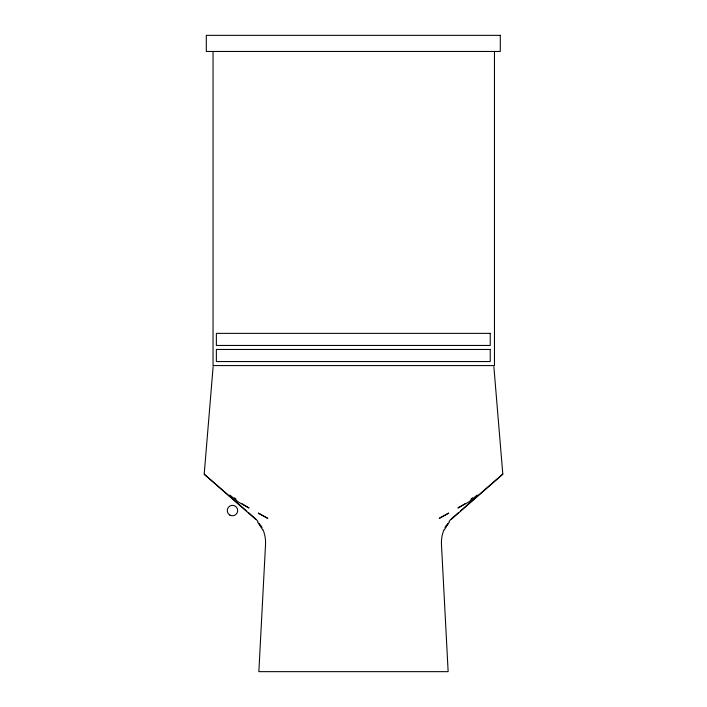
<?xml version="1.0" encoding="UTF-8"?>
<svg xmlns="http://www.w3.org/2000/svg" width="707" height="707" viewBox="0 0 707 707"><rect width="100%" height="100%" fill="white"/><g stroke="black" fill="none" stroke-linecap="round" stroke-linejoin="round"><path stroke-width="1.06" d="M213.125 366.677L204.208 474.035M444.438 529.79L448.008 523.277L446.011 526.848L449.378 522.111M451.137 519.477L502.81 474.211L493.875 366.677M458.631 512.54L452.798 517.604A33.026 33.026 0 0 0 449.051 521.43M460.301 511.09L502.792 474.035M477.181 495.05L468.644 502.058L457.906 508.015L465.047 503.72M470.933 499.151L472.621 497.852M241.953 503.72L249.094 508.015L238.356 502.058L229.819 495.05M234.379 497.852L236.067 499.151M246.699 511.09L204.182 474.203L255.863 519.477M248.369 512.54L254.202 517.604A33.026 33.026 0 0 1 257.949 521.43M257.622 522.111L260.989 526.848L258.992 523.277L262.562 529.79M494.467 51.461L494.467 365.581L213.046 365.581L213.046 51.461M444.049 529.631A33.026 33.026 0 0 0 441.46 544.275L448.141 671.65L258.859 671.65L265.54 544.275A33.026 33.026 0 0 0 262.951 529.631M444.95 527.687A33.026 33.026 0 0 1 445.976 525.805M261.024 525.805A33.026 33.026 0 0 1 262.05 527.687M448.627 513.158L439.321 518.328L448.627 513.158M500.291 35.35L206.303 35.35L206.303 51.461L500.291 51.461L500.291 35.35M490.225 333.368L216.369 333.368L216.369 345.449L490.225 345.449L490.225 333.368M490.225 349.47L216.369 349.47L216.369 361.551L490.225 361.551L490.225 349.47M267.679 518.328L258.373 513.158L267.679 518.328M229.863 515.094A5.232 5.232 0 0 0 237.711 510.56A5.232 5.232 0 0 0 229.863 506.026A5.232 5.232 0 0 0 229.863 515.094"/></g></svg>
